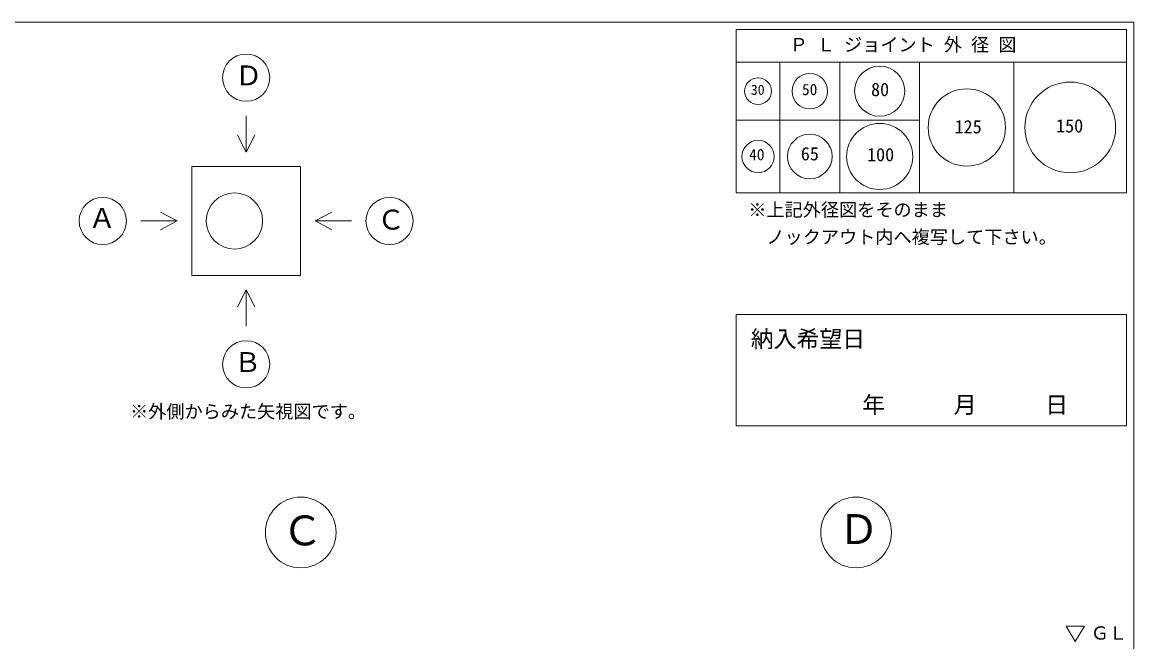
# Model space of a CAD drawing. Units: millimetres, scale not verified. Extents: x -4890 to 18490, y -2317 to 2317.
# Drawn here: x 1828 to 4890, y 610 to 2317 of the extents above; entities that cross this region are included whole.
import ezdxf
from ezdxf.enums import TextEntityAlignment as Align

# ---------------------------------------------------------------- set-up
doc = ezdxf.new("R2010")
doc.units = ezdxf.units.MM
doc.header["$LTSCALE"] = 10
for name, color, linetype, lineweight in [('0-2_waku', 7, 'Continuous', 18), ('0-3_gaikei', 7, 'Continuous', 18), ('0-8_hole', 7, 'Continuous', 18), ('0-E_文字１', 7, 'Continuous', 18)]:
    doc.layers.add(name, color=color, linetype=linetype, lineweight=lineweight)
doc.styles.add('ＭＳ ゴシック', font='')
doc.styles.get('ＭＳ ゴシック').set_extended_font_data('MS Gothic')

msp = doc.modelspace()

# ---------------------------------------------------------------- linework, layer by layer
at = {"layer": '0-2_waku'}
for p, q in [((-1230, 2317.13), (4890, 2317.13)), ((-1230, 2317.13), (4890, 2317.13)), ((3795, 2297.13), (3795, 1847.13)), ((3795, 2297.13), (4870, 2297.13)), ((3795, 2297.13), (4870, 2297.13)), ((3795, 2297.13), (4870, 2297.13)), ((3795, 2297.13), (3795, 1847.13)), ((3795, 2297.13), (4870, 2297.13)), ((3795, 2297.13), (4870, 2297.13)), ((3795, 2297.13), (4870, 2297.13)), ((4870, 2297.13), (4870, 1847.13)), ((4870, 2297.13), (4870, 1847.13)), ((4890, 2317.13), (4890, -1957.87)), ((3795, 2207.13), (4870, 2207.13)), ((3915, 2207.13), (3915, 1847.13)), ((4080, 2207.13), (4080, 1847.13)), ((4300, 2207.13), (4300, 1847.13)), ((4560, 2207.13), (4560, 1847.13)), ((3795, 2047.13), (4300, 2047.13)), ((3795, 1847.13), (4870, 1847.13)), ((3795, 1847.13), (4870, 1847.13))]:
    msp.add_line(p, q, dxfattribs=at)
at = {"layer": '0-3_gaikei'}
for p, q in [((2444.61, 2059.35), (2444.61, 1959.35)), ((2444.61, 1959.35), (2420.48, 2005.73)), ((2444.61, 1959.35), (2468.74, 2005.73)), ((2294.61, 1919.35), (2594.61, 1919.35)), ((2294.61, 1919.35), (2294.61, 1619.35)), ((2594.61, 1919.35), (2594.61, 1619.35)), ((2254.61, 1769.35), (2208.23, 1793.48)), ((2634.61, 1769.35), (2680.99, 1793.48)), ((2154.61, 1769.35), (2254.61, 1769.35)), ((2254.61, 1769.35), (2208.23, 1745.23)), ((2294.61, 1619.35), (2594.61, 1619.35)), ((2444.61, 1579.35), (2420.48, 1532.98)), ((2444.61, 1579.35), (2468.74, 1532.98)), ((2444.61, 1479.35), (2444.61, 1579.35))]:
    msp.add_line(p, q, dxfattribs=at)
msp.add_lwpolyline([(2734.61, 1769.35), (2634.61, 1769.35), (2680.99, 1745.23)], dxfattribs=at)
for centre, radius in [((2444.61, 2164.35), 65), ((2412.28, 1769.35), 77.58), ((2049.61, 1769.35), 65), ((2839.61, 1769.35), 65), ((2444.61, 1374.35), 65), ((2595, 910.88), 97.5), ((4125, 910.88), 97.5)]:
    msp.add_circle(centre, radius, dxfattribs=at)
at = {"layer": '0-8_hole', "lineweight": 5}
msp.add_lwpolyline([(3795, 1511.84), (3795, 1205.13), (4870, 1205.13), (4870, 1511.84)], close=True, dxfattribs=at)
msp.add_lwpolyline([(3795, 1511.84), (3795, 1205.13), (4870, 1205.13), (4870, 1511.84)], close=True, dxfattribs=at)
at = {"layer": '0-8_hole'}
for centre, radius in [((3997.5, 2127.13), 49), ((4190, 2127.13), 69), ((3855, 2127.13), 37), ((4715, 2027.13), 125), ((4430, 2027.13), 106.5), ((4190, 1947.13), 91), ((3855, 1947.13), 44.5), ((3997.5, 1947.13), 61.5)]:
    msp.add_circle(centre, radius, dxfattribs=at)
at = {"layer": '0-E_文字１'}
for p, q in [((4728.74, 610.12), (4703.54, 653.06)), ((4703.54, 653.06), (4753.94, 653.06)), ((4728.74, 610.12), (4753.94, 653.06))]:
    msp.add_line(p, q, dxfattribs=at)

# ---------------------------------------------------------------- texts
at = {"layer": '0-8_hole', "style": 'ＭＳ ゴシック'}
for s, height, p in [('30', 28.04, (3834.95, 2108.6)), ('50', 31.16, (3975.91, 2106.79)), ('80', 36.66, (4166.18, 2102.45)), ('125', 36.66, (4396.28, 1999.71)), ('150', 36.66, (4675.82, 2002.36)), ('40', 31.16, (3830.28, 1927.54)), ('65', 36.66, (3972.72, 1925.41)), ('100', 36.66, (4155.06, 1922.95)), ('納入希望日', 46.19, (3834.84, 1407.35))]:
    msp.add_text(s, height=height, dxfattribs=at).set_placement(p, align=Align.BOTTOM_LEFT)
at = {"layer": '0-E_文字１', "style": 'ＭＳ ゴシック'}
for s, height, p in [('Ｐ Ｌ ジョイント 外 径 図', 36.66, (3941.92, 2225.95)), ('Ｄ', 54.99, (2413.98, 2126.45)), ('※上記外径図をそのまま', 36.66, (3827.95, 1770.94)), ('Ａ', 54.99, (2010.29, 1733.93)), ('Ｃ', 54.99, (2806.24, 1728.97)), ('\u3000ノックアウト内へ複写して下さい。', 36.66, (3827.95, 1695.94)), ('Ｂ', 54.99, (2411.24, 1336.45)), ('\u3000\u3000\u3000年\u3000\u3000\u3000月\u3000\u3000\u3000日     ', 46.19, (3952.97, 1225.9)), ('※外側からみた矢視図です。', 36.66, (2124.81, 1214.98)), ('Ｃ', 82.48, (2543.11, 850.5)), ('Ｄ', 82.48, (4075.91, 854.22)), ('ＧＬ', 36.66, (4771.54, 604.57))]:
    msp.add_text(s, height=height, dxfattribs=at).set_placement(p, align=Align.BOTTOM_LEFT)

doc.saveas('drawing.dxf')
